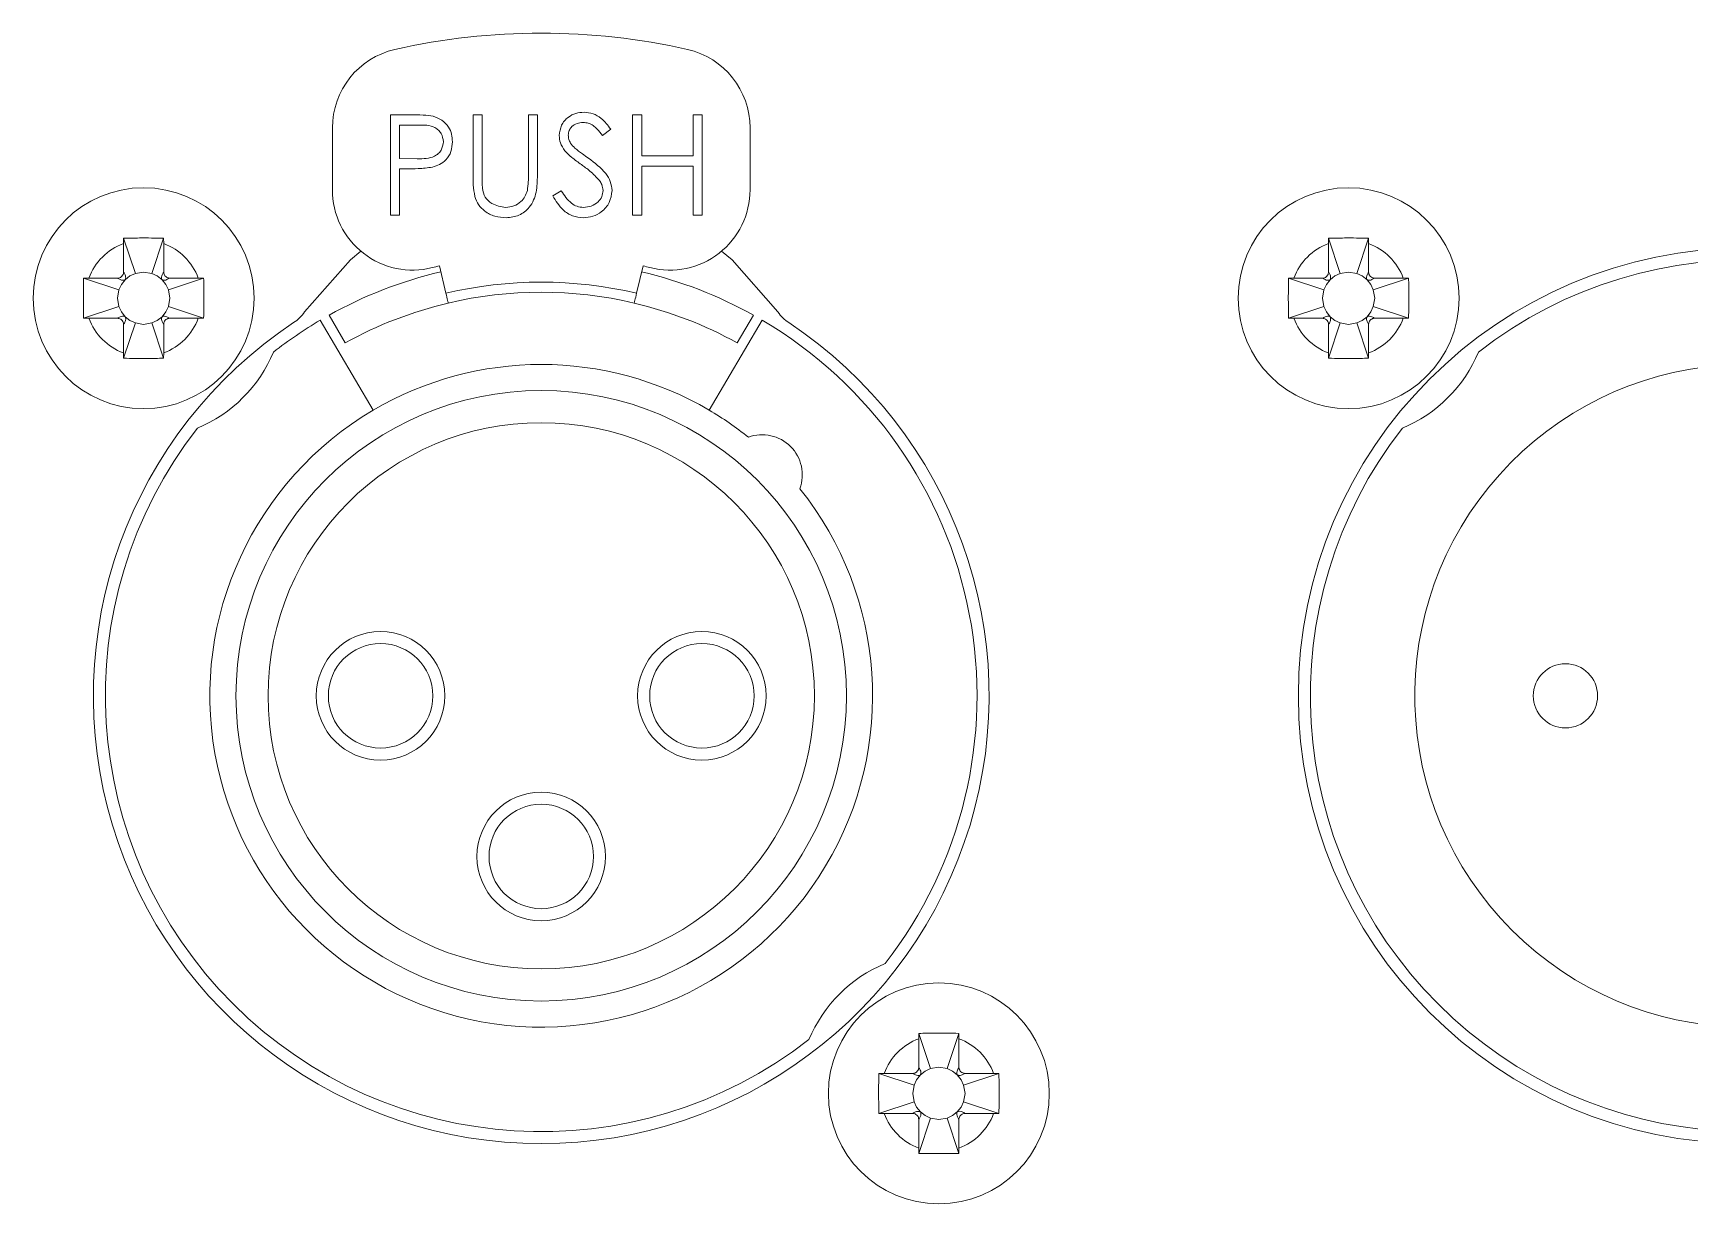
# Model space of a CAD drawing. Header units: millimetres. Extents: x 46 to 564, y 11 to 440.
# Drawn here: x 186.57 to 207.2, y 339.44 to 354.01 of the extents above; entities that cross this region are included whole.
import ezdxf

# ---------------------------------------------------------------- set-up
doc = ezdxf.new("R2010")
doc.units = ezdxf.units.MM

msp = doc.modelspace()

# ---------------------------------------------------------------- linework, layer by layer
at = {"color": 7, "linetype": 'Continuous', "lineweight": 15}
for p, q in [((191.024, 351.7478), (191.024, 352.9978)), ((191.024, 352.9978), (191.2691, 352.9978)), ((192.0496, 352.9978), (192.1618, 352.9978)), ((192.0496, 352.2428), (192.0496, 352.9978)), ((192.1618, 352.9978), (192.1618, 352.2489)), ((192.7387, 352.9978), (192.8509, 352.9978)), ((192.7387, 352.2489), (192.7387, 352.9978)), ((192.8509, 352.9978), (192.8509, 352.2428)), ((194.0368, 351.7478), (194.0368, 352.9978)), ((194.0368, 352.9978), (194.149, 352.9978)), ((194.149, 352.9978), (194.149, 352.485)), ((194.79, 352.9978), (194.9022, 352.9978)), ((194.79, 352.485), (194.79, 352.9978)), ((194.9022, 352.9978), (194.9022, 351.7478)), ((190.2987, 352.8353), (190.2987, 352.064)), ((191.1362, 352.8696), (191.1362, 352.4529)), ((191.3648, 352.8696), (191.1362, 352.8696)), ((193.7644, 352.8183), (193.6629, 352.7414)), ((195.4987, 352.064), (195.4987, 352.8353)), ((194.149, 352.485), (194.79, 352.485)), ((191.1362, 352.4529), (191.355, 352.4502)), ((191.2255, 352.3247), (191.1362, 352.3247)), ((191.1362, 352.3247), (191.1362, 351.7478)), ((194.149, 352.3568), (194.149, 351.7478)), ((194.79, 352.3568), (194.149, 352.3568)), ((194.79, 351.7478), (194.79, 352.3568)), ((193.0432, 351.9889), (193.1489, 352.0523)), ((191.1362, 351.7478), (191.024, 351.7478)), ((194.149, 351.7478), (194.0368, 351.7478)), ((194.9022, 351.7478), (194.79, 351.7478)), ((187.6987, 351.3946), (187.6994, 351.4618)), ((187.8459, 351.0224), (187.6994, 351.4618)), ((188.0514, 351.0224), (188.1979, 351.4618)), ((188.1979, 351.4618), (188.1987, 351.3946)), ((202.6987, 351.3946), (202.6994, 351.4618)), ((202.8459, 351.0224), (202.6994, 351.4618)), ((203.0514, 351.0224), (203.1979, 351.4618)), ((203.1979, 351.4618), (203.1987, 351.3946)), ((187.6987, 351.0389), (187.6987, 351.3946)), ((188.1987, 351.0389), (188.1987, 351.3946)), ((202.6987, 351.0389), (202.6987, 351.3946)), ((203.1987, 351.0389), (203.1987, 351.3946)), ((191.6314, 351.1161), (191.712, 350.7755)), ((194.0853, 350.7755), (194.1659, 351.1161)), ((187.2009, 350.9633), (187.2681, 350.964)), ((187.6403, 350.8168), (187.2009, 350.9633)), ((187.6238, 350.964), (187.2681, 350.964)), ((188.257, 350.8168), (188.6964, 350.9633)), ((188.2735, 350.964), (188.6292, 350.964)), ((188.6292, 350.964), (188.6964, 350.9633)), ((202.2009, 350.9633), (202.2681, 350.964)), ((202.6403, 350.8168), (202.2009, 350.9633)), ((202.6238, 350.964), (202.2681, 350.964)), ((203.257, 350.8168), (203.6964, 350.9633)), ((203.2735, 350.964), (203.6292, 350.964)), ((203.6292, 350.964), (203.6964, 350.9633)), ((187.6403, 350.6113), (187.2009, 350.4648)), ((188.257, 350.6113), (188.6964, 350.4648)), ((202.6403, 350.6113), (202.2009, 350.4648)), ((203.257, 350.6113), (203.6964, 350.4648)), ((187.2681, 350.464), (187.2009, 350.4648)), ((187.6238, 350.464), (187.2681, 350.464)), ((187.8459, 350.4057), (187.6994, 349.9663)), ((188.0514, 350.4057), (188.1979, 349.9663)), ((188.2735, 350.464), (188.6292, 350.464)), ((188.6964, 350.4648), (188.6292, 350.464)), ((190.1487, 350.4404), (190.8077, 349.3198)), ((190.2571, 350.5025), (190.46, 350.1576)), ((194.9897, 349.3198), (195.6487, 350.4404)), ((195.3374, 350.1576), (195.5402, 350.5025)), ((202.2681, 350.464), (202.2009, 350.4648)), ((202.6238, 350.464), (202.2681, 350.464)), ((202.8459, 350.4057), (202.6994, 349.9663)), ((203.0514, 350.4057), (203.1979, 349.9663)), ((203.2735, 350.464), (203.6292, 350.464)), ((203.6964, 350.4648), (203.6292, 350.464)), ((187.6987, 350.3892), (187.6987, 350.0335)), ((188.1987, 350.3892), (188.1987, 350.0335)), ((202.6987, 350.3892), (202.6987, 350.0335)), ((203.1987, 350.3892), (203.1987, 350.0335)), ((187.6994, 349.9663), (187.6987, 350.0335)), ((188.1987, 350.0335), (188.1979, 349.9663)), ((202.6994, 349.9663), (202.6987, 350.0335)), ((203.1987, 350.0335), (203.1979, 349.9663)), ((197.5987, 341.4946), (197.5994, 341.5618)), ((197.7459, 341.1224), (197.5994, 341.5618)), ((197.9514, 341.1224), (198.0979, 341.5618)), ((198.0979, 341.5618), (198.0987, 341.4946)), ((197.5987, 341.1389), (197.5987, 341.4946)), ((198.0987, 341.1389), (198.0987, 341.4946)), ((197.1009, 341.0633), (197.1681, 341.064)), ((197.5403, 340.9168), (197.1009, 341.0633)), ((197.5238, 341.064), (197.1681, 341.064)), ((198.157, 340.9168), (198.5964, 341.0633)), ((198.1735, 341.064), (198.5292, 341.064)), ((198.5292, 341.064), (198.5964, 341.0633)), ((197.5403, 340.7113), (197.1009, 340.5648)), ((198.157, 340.7113), (198.5964, 340.5648)), ((197.1681, 340.564), (197.1009, 340.5648)), ((197.5238, 340.564), (197.1681, 340.564)), ((197.7459, 340.5057), (197.5994, 340.0663)), ((197.9514, 340.5057), (198.0979, 340.0663)), ((198.1735, 340.564), (198.5292, 340.564)), ((198.5964, 340.5648), (198.5292, 340.564)), ((197.5987, 340.4892), (197.5987, 340.1335)), ((198.0987, 340.4892), (198.0987, 340.1335)), ((197.5994, 340.0663), (197.5987, 340.1335)), ((198.0987, 340.1335), (198.0979, 340.0663))]:
    msp.add_line(p, q, dxfattribs=at)
at = {"color": 7, "linetype": 'Continuous', "lineweight": 15, "flags": 128}
for points in [[(190.6539, 351.2997), (190.5239, 351.1897), (189.9519, 350.5427)], [(195.8454, 350.5427), (195.2735, 351.1897), (195.1434, 351.2997)], [(187.8459, 351.0224), (187.7778, 350.9906), (187.7189, 350.9439)], [(188.0514, 351.0224), (187.9487, 351.0394), (187.8459, 351.0224)], [(188.1785, 350.9439), (188.1196, 350.9906), (188.0514, 351.0224)], [(202.8459, 351.0224), (202.7778, 350.9906), (202.7189, 350.9439)], [(203.0514, 351.0224), (202.9487, 351.0394), (202.8459, 351.0224)], [(203.1785, 350.9439), (203.1196, 350.9906), (203.0514, 351.0224)], [(187.6403, 350.8168), (187.6233, 350.714), (187.6403, 350.6113)], [(187.7189, 350.9439), (187.6722, 350.8849), (187.6403, 350.8168)], [(188.257, 350.8168), (188.2252, 350.8849), (188.1785, 350.9439)], [(188.257, 350.6113), (188.274, 350.714), (188.257, 350.8168)], [(202.6403, 350.8168), (202.6233, 350.714), (202.6403, 350.6113)], [(202.7189, 350.9439), (202.6722, 350.8849), (202.6403, 350.8168)], [(203.257, 350.8168), (203.2252, 350.8849), (203.1785, 350.9439)], [(203.257, 350.6113), (203.274, 350.714), (203.257, 350.8168)], [(187.6403, 350.6113), (187.6722, 350.5432), (187.7189, 350.4842)], [(188.1785, 350.4842), (188.2252, 350.5432), (188.257, 350.6113)], [(191.7408, 350.6538), (191.7403, 350.6562), (191.7386, 350.6631), (191.736, 350.6743), (191.7324, 350.6895), (191.728, 350.7079), (191.7231, 350.7289), (191.7176, 350.7517), (191.712, 350.7755)], [(194.0853, 350.7755), (194.0797, 350.7517), (194.0743, 350.7289), (194.0693, 350.7079), (194.0649, 350.6895), (194.0614, 350.6743), (194.0587, 350.6631), (194.0571, 350.6562), (194.0565, 350.6538)], [(202.6403, 350.6113), (202.6722, 350.5432), (202.7189, 350.4842)], [(203.1785, 350.4842), (203.2252, 350.5432), (203.257, 350.6113)], [(187.7189, 350.4842), (187.7778, 350.4375), (187.8459, 350.4057)], [(187.8459, 350.4057), (187.9487, 350.3887), (188.0514, 350.4057)], [(188.0514, 350.4057), (188.1196, 350.4375), (188.1785, 350.4842)], [(202.7189, 350.4842), (202.7778, 350.4375), (202.8459, 350.4057)], [(202.8459, 350.4057), (202.9487, 350.3887), (203.0514, 350.4057)], [(203.0514, 350.4057), (203.1196, 350.4375), (203.1785, 350.4842)], [(197.7459, 341.1224), (197.6778, 341.0906), (197.6189, 341.0439)], [(197.9514, 341.1224), (197.8487, 341.1394), (197.7459, 341.1224)], [(198.0785, 341.0439), (198.0196, 341.0906), (197.9514, 341.1224)], [(197.5403, 340.9168), (197.5233, 340.814), (197.5403, 340.7113)], [(197.6189, 341.0439), (197.5722, 340.9849), (197.5403, 340.9168)], [(198.157, 340.9168), (198.1252, 340.9849), (198.0785, 341.0439)], [(198.157, 340.7113), (198.174, 340.814), (198.157, 340.9168)], [(197.5403, 340.7113), (197.5722, 340.6432), (197.6189, 340.5842)], [(198.0785, 340.5842), (198.1252, 340.6432), (198.157, 340.7113)], [(197.6189, 340.5842), (197.6778, 340.5375), (197.7459, 340.5057)], [(197.7459, 340.5057), (197.8487, 340.4887), (197.9514, 340.5057)], [(197.9514, 340.5057), (198.0196, 340.5375), (198.0785, 340.5842)]]:
    msp.add_lwpolyline(points, dxfattribs=at)
at = {"color": 7, "linetype": 'Continuous', "lineweight": 15}
for centre, radius in [((187.9487, 350.714), 1.375), ((202.9487, 350.714), 1.375), ((207.8987, 345.764), 5.575), ((192.8987, 345.764), 3.8), ((192.8987, 345.764), 3.4), ((190.8987, 345.764), 0.8), ((194.8987, 345.764), 0.8), ((190.8987, 345.764), 0.65), ((194.8987, 345.764), 0.65), ((205.6487, 345.764), 0.4), ((192.8987, 343.764), 0.8), ((192.8987, 343.764), 0.65), ((197.8487, 340.814), 1.375)]:
    msp.add_circle(centre, radius, dxfattribs=at)
for centre, radius, start, end in [((192.8987, 345.764), 8.25, 77.25046, 102.74954), ((191.2987, 352.8353), 1, 102.74954, 180), ((194.4987, 352.8353), 1, 0, 77.25046), ((191.2987, 352.064), 1, 180, 284.25003), ((194.4987, 352.064), 1, 255.74997, 0), ((187.9487, 350.714), 0.725, 110.17127, 159.82873), ((187.9487, 350.714), 0.725, 20.17127, 69.82873), ((202.9487, 350.714), 0.725, 110.17127, 159.82873), ((202.9487, 350.714), 0.725, 20.17127, 69.82873), ((192.8987, 345.764), 5.425, 103.32149, 119.13809), ((192.8987, 345.764), 5.5, 103.32149, 104.25003), ((192.8987, 345.764), 5.425, 60.86191, 76.67851), ((192.8987, 345.764), 5.5, 75.74997, 76.67851), ((207.8987, 345.764), 5.425, 322.08981, 127.91019), ((192.8987, 345.764), 5.15, 76.67851, 103.32149), ((192.8987, 345.764), 5.025, 103.32149, 119.03297), ((192.8987, 345.764), 5.025, 76.67851, 103.32149), ((192.8987, 345.764), 5.025, 60.96703, 76.67851), ((187.9487, 350.714), 0.725, 200.17127, 249.82873), ((192.8987, 345.764), 5.575, 123.56274, 56.43726), ((187.9487, 350.714), 0.725, 290.17127, 339.82873), ((192.8987, 345.764), 5.425, 120.45839, 127.91019), ((189.5401, 350.8262), 0.5, 303.56274, 325.45477), ((192.8987, 345.764), 5.425, 322.08981, 59.54161), ((196.2572, 350.8262), 0.5, 214.54523, 236.43726), ((202.9487, 350.714), 0.725, 200.17127, 249.82873), ((202.9487, 350.714), 0.725, 290.17127, 339.82873), ((187.9487, 350.714), 1.75, 292.5041, 337.4959), ((202.9487, 350.714), 1.75, 292.5041, 337.4959), ((192.8987, 345.764), 4.125, 59.54161, 120.45839), ((207.8987, 345.764), 4.125, 51.30947, 38.69053), ((192.8987, 345.764), 4.125, 120.45839, 38.69053), ((192.8987, 345.764), 4.125, 51.30947, 59.54161), ((192.8987, 345.764), 5.425, 142.08981, 307.91019), ((195.6487, 348.514), 0.5, 339.95166, 110.04834), ((207.8987, 345.764), 5.425, 142.08981, 307.91019), ((197.8487, 340.814), 1.75, 112.5041, 157.4959), ((197.8487, 340.814), 0.725, 110.17127, 159.82873), ((197.8487, 340.814), 0.725, 20.17127, 69.82873), ((197.8487, 340.814), 0.725, 200.17127, 249.82873), ((197.8487, 340.814), 0.725, 290.17127, 339.82873)]:
    msp.add_arc(centre, radius, start, end, dxfattribs=at)
for points, knots in [([(191.2691, 352.9978), (191.3226, 352.998), (191.4179, 352.9983), (191.5123, 352.9849), (191.5538, 352.979)], [0, 0, 0, 0, 0.5603093, 1, 1, 1, 1]), ([(191.5538, 352.979), (191.5918, 352.9653), (191.6677, 352.9379), (191.7463, 352.8534), (191.7877, 352.7573), (191.7914, 352.6941), (191.7932, 352.6625)], [0, 0, 0, 0, 0.2797056, 0.5593791, 0.7795075, 1, 1, 1, 1]), ([(193.1233, 352.7381), (193.1287, 352.7825), (193.1396, 352.8712), (193.225, 352.9676), (193.327, 353.0209), (193.3966, 353.0269), (193.4313, 353.0299)], [0, 0, 0, 0, 0.279553, 0.5587969, 0.7793772, 1, 1, 1, 1]), ([(193.4188, 352.9016), (193.3934, 352.8997), (193.3427, 352.8958), (193.2817, 352.8568), (193.2416, 352.8033), (193.2376, 352.7634), (193.2355, 352.7434)], [0, 0, 0, 0, 0.2802747, 0.5599298, 0.779924, 1, 1, 1, 1]), ([(193.6629, 352.7414), (193.6413, 352.7683), (193.6058, 352.8126), (193.5471, 352.866), (193.4858, 352.8965), (193.4412, 352.8999), (193.4188, 352.9016)], [0, 0, 0, 0, 0.3404068, 0.5604768, 0.780176, 1, 1, 1, 1]), ([(193.4313, 353.0299), (193.4698, 353.0261), (193.5468, 353.0186), (193.6673, 352.945), (193.7275, 352.8664), (193.7644, 352.8183)], [0, 0, 0, 0, 0.2797521, 0.5595015, 1, 1, 1, 1]), ([(191.681, 352.662), (191.6754, 352.6979), (191.6668, 352.7519), (191.6208, 352.8082), (191.5325, 352.8715), (191.4393, 352.8705), (191.3648, 352.8696)], [0, 0, 0, 0, 0.24896891, 0.37472967, 0.50038171, 1, 1, 1, 1]), ([(193.1932, 352.5478), (193.1712, 352.5803), (193.1318, 352.6382), (193.1259, 352.7076), (193.1233, 352.7381)], [0, 0, 0, 0, 0.5598412, 1, 1, 1, 1]), ([(193.2355, 352.7434), (193.237, 352.726), (193.2399, 352.6911), (193.267, 352.6336), (193.2986, 352.6015), (193.3179, 352.5819)], [0, 0, 0, 0, 0.2799503, 0.5597752, 1, 1, 1, 1]), ([(191.355, 352.4502), (191.4312, 352.4499), (191.5265, 352.4496), (191.6188, 352.5121), (191.6668, 352.5695), (191.6754, 352.6251), (191.681, 352.662)], [0, 0, 0, 0, 0.4997183, 0.625352, 0.7510845, 1, 1, 1, 1]), ([(191.7932, 352.6625), (191.7902, 352.6213), (191.7843, 352.539), (191.7216, 352.4387), (191.6365, 352.3739), (191.5747, 352.3548), (191.5438, 352.3453)], [0, 0, 0, 0, 0.280101, 0.5593249, 0.7794572, 1, 1, 1, 1]), ([(193.398, 352.3778), (193.3573, 352.4066), (193.2845, 352.458), (193.2211, 352.5204), (193.1932, 352.5478)], [0, 0, 0, 0, 0.5604124, 1, 1, 1, 1]), ([(193.3179, 352.5819), (193.3487, 352.558), (193.4038, 352.5152), (193.4608, 352.4751), (193.4859, 352.4574)], [0, 0, 0, 0, 0.5599022, 1, 1, 1, 1]), ([(191.5438, 352.3453), (191.4846, 352.3378), (191.3789, 352.3245), (191.2724, 352.3247), (191.2255, 352.3247)], [0, 0, 0, 0, 0.5596956, 1, 1, 1, 1]), ([(193.6234, 352.1785), (193.5849, 352.2197), (193.516, 352.2934), (193.4341, 352.352), (193.398, 352.3778)], [0, 0, 0, 0, 0.5594935, 1, 1, 1, 1]), ([(193.4859, 352.4574), (193.5643, 352.3994), (193.6734, 352.3186), (193.7663, 352.1681), (193.7757, 352.092), (193.7804, 352.054)], [0, 0, 0, 0, 0.5601145, 0.7802826, 1, 1, 1, 1]), ([(192.0719, 351.9794), (192.0639, 352.0283), (192.0496, 352.1155), (192.0496, 352.2039), (192.0496, 352.2428)], [0, 0, 0, 0, 0.5595021, 1, 1, 1, 1]), ([(192.1618, 352.2489), (192.1617, 352.2178), (192.1615, 352.1623), (192.1652, 352.1069), (192.1668, 352.0826)], [0, 0, 0, 0, 0.56012727, 1, 1, 1, 1]), ([(192.1668, 352.0826), (192.1748, 352.0444), (192.1906, 351.9681), (192.2977, 351.8698), (192.3961, 351.8538), (192.4563, 351.844)], [0, 0, 0, 0, 0.281056, 0.5608193, 1, 1, 1, 1]), ([(192.4563, 351.844), (192.4907, 351.8477), (192.5596, 351.8551), (192.643, 351.908), (192.6999, 351.9775), (192.7172, 352.029), (192.7259, 352.0548)], [0, 0, 0, 0, 0.2797888, 0.5593769, 0.7795676, 1, 1, 1, 1]), ([(192.8509, 352.2428), (192.8498, 352.1732), (192.8477, 352.0347), (192.7723, 351.8501), (192.6268, 351.7334), (192.5173, 351.7216), (192.4625, 351.7158)], [0, 0, 0, 0, 0.2816555, 0.5601114, 0.7800795, 1, 1, 1, 1]), ([(192.7259, 352.0548), (192.7307, 352.0909), (192.7391, 352.1553), (192.7388, 352.2202), (192.7387, 352.2489)], [0, 0, 0, 0, 0.55962281, 1, 1, 1, 1]), ([(193.1489, 352.0523), (193.186, 351.9952), (193.2378, 351.9156), (193.3437, 351.8522), (193.3968, 351.8467), (193.4233, 351.844)], [0, 0, 0, 0, 0.5593207, 0.779782, 1, 1, 1, 1]), ([(193.4233, 351.844), (193.4569, 351.8473), (193.5241, 351.8541), (193.6062, 351.9046), (193.6583, 351.9766), (193.6649, 352.0294), (193.6682, 352.0558)], [0, 0, 0, 0, 0.2802791, 0.5601511, 0.7801517, 1, 1, 1, 1]), ([(193.7804, 352.054), (193.7734, 352.0029), (193.7594, 351.9005), (193.6595, 351.7916), (193.544, 351.7255), (193.4636, 351.719), (193.4233, 351.7158)], [0, 0, 0, 0, 0.2791817, 0.5590836, 0.7794454, 1, 1, 1, 1]), ([(193.6682, 352.0558), (193.6651, 352.0807), (193.6596, 352.1253), (193.6345, 352.1622), (193.6234, 352.1785)], [0, 0, 0, 0, 0.5589901, 1, 1, 1, 1]), ([(192.4625, 351.7158), (192.4151, 351.719), (192.3202, 351.7255), (192.2006, 351.7876), (192.1129, 351.875), (192.0856, 351.9446), (192.0719, 351.9794)], [0, 0, 0, 0, 0.2802215, 0.5599141, 0.7799527, 1, 1, 1, 1]), ([(193.4233, 351.7158), (193.3771, 351.7204), (193.2846, 351.7296), (193.1421, 351.8239), (193.0807, 351.9263), (193.0432, 351.9889)], [0, 0, 0, 0, 0.2798769, 0.5596654, 1, 1, 1, 1]), ([(187.6994, 351.4618), (187.7653, 351.4626), (187.8812, 351.4639), (188.0474, 351.4639), (188.1478, 351.4625), (188.1979, 351.4618)], [0, 0, 0, 0, 0.3962617, 0.6980934, 1, 1, 1, 1]), ([(202.6994, 351.4618), (202.7653, 351.4626), (202.8812, 351.4639), (203.0474, 351.4639), (203.1478, 351.4625), (203.1979, 351.4618)], [0, 0, 0, 0, 0.3962579, 0.6980896, 1, 1, 1, 1]), ([(187.6238, 350.964), (187.6322, 350.9649), (187.6491, 350.9665), (187.6715, 350.9794), (187.6884, 350.9984), (187.6974, 351.0195), (187.6983, 351.0334), (187.6987, 351.0389)], [0, 0, 0, 0, 0.21488687, 0.4297923, 0.64426083, 0.85853768, 1, 1, 1, 1]), ([(187.6987, 351.0389), (187.6987, 351.0389), (187.6994, 351.0374), (187.7055, 351.0301), (187.7158, 351.0117), (187.7255, 350.9833), (187.7259, 350.9636), (187.7233, 350.9522), (187.7207, 350.9466), (187.7189, 350.944), (187.7189, 350.9439)], [0, 0, 0, 0, 0.0000494, 0.0616312, 0.4942296, 0.7445186, 0.8703259, 0.9334752, 0.9967536, 1, 1, 1, 1]), ([(188.1785, 350.9439), (188.1784, 350.944), (188.1651, 350.9641), (188.179, 351.0075), (188.1918, 351.03), (188.1979, 351.0374), (188.1987, 351.0389), (188.1987, 351.0389)], [0, 0, 0, 0, 0.003249, 0.5053783, 0.9383199, 0.9999506, 1, 1, 1, 1]), ([(188.1987, 351.0389), (188.1995, 351.0305), (188.2011, 351.0136), (188.2141, 350.9912), (188.2331, 350.9743), (188.2541, 350.9653), (188.268, 350.9644), (188.2735, 350.964)], [0, 0, 0, 0, 0.2148846, 0.4297982, 0.6442552, 0.8585532, 1, 1, 1, 1]), ([(202.6238, 350.964), (202.6322, 350.9649), (202.6491, 350.9665), (202.6715, 350.9794), (202.6884, 350.9984), (202.6974, 351.0195), (202.6983, 351.0334), (202.6987, 351.0389)], [0, 0, 0, 0, 0.2148885, 0.4297817, 0.6442624, 0.8585348, 1, 1, 1, 1]), ([(202.6987, 351.0389), (202.6987, 351.0389), (202.6987, 351.0374), (202.7082, 351.0301), (202.7152, 351.0117), (202.7256, 350.9833), (202.7259, 350.9636), (202.7233, 350.9522), (202.7207, 350.9466), (202.7189, 350.944), (202.7189, 350.9439)], [0, 0, 0, 0, 0.0000493, 0.0616311, 0.4942297, 0.7445187, 0.870326, 0.933475, 0.996754, 1, 1, 1, 1]), ([(203.1785, 350.9439), (203.1784, 350.944), (203.165, 350.9641), (203.1777, 351.0075), (203.1944, 351.03), (203.1971, 351.0374), (203.1987, 351.0389), (203.1987, 351.0389)], [0, 0, 0, 0, 0.00324935, 0.50537849, 0.93831967, 0.99995028, 1, 1, 1, 1]), ([(203.1987, 351.0389), (203.1995, 351.0305), (203.2011, 351.0136), (203.2141, 350.9912), (203.2331, 350.9743), (203.2541, 350.9653), (203.268, 350.9644), (203.2735, 350.964)], [0, 0, 0, 0, 0.2148852, 0.4297994, 0.6442689, 0.8585528, 1, 1, 1, 1]), ([(187.2009, 350.4648), (187.2001, 350.5306), (187.1988, 350.6466), (187.1989, 350.8128), (187.2002, 350.9131), (187.2009, 350.9633)], [0, 0, 0, 0, 0.3962602, 0.6980945, 1, 1, 1, 1]), ([(187.7189, 350.9439), (187.7187, 350.9438), (187.6986, 350.9305), (187.6538, 350.9444), (187.6353, 350.9572), (187.6246, 350.9633), (187.6238, 350.964), (187.6238, 350.964)], [0, 0, 0, 0, 0.0032496, 0.5053789, 0.9383201, 0.9999508, 1, 1, 1, 1]), ([(188.2735, 350.964), (188.2735, 350.964), (188.2727, 350.9633), (188.2621, 350.9572), (188.247, 350.9469), (188.2178, 350.9372), (188.1983, 350.9368), (188.1868, 350.9394), (188.1813, 350.942), (188.1786, 350.9438), (188.1785, 350.9439)], [0, 0, 0, 0, 0.0000491, 0.061631, 0.4942289, 0.7445179, 0.8703259, 0.9334749, 0.996753, 1, 1, 1, 1]), ([(188.6964, 350.9633), (188.6972, 350.8975), (188.6986, 350.7815), (188.6985, 350.6153), (188.6971, 350.515), (188.6964, 350.4648)], [0, 0, 0, 0, 0.3962602, 0.6980908, 1, 1, 1, 1]), ([(202.2009, 350.4648), (202.2001, 350.5306), (202.1988, 350.6466), (202.1989, 350.8128), (202.2002, 350.9131), (202.2009, 350.9633)], [0, 0, 0, 0, 0.3962602, 0.6980945, 1, 1, 1, 1]), ([(202.7189, 350.9439), (202.7187, 350.9438), (202.6985, 350.9305), (202.6525, 350.9444), (202.638, 350.9572), (202.6238, 350.9633), (202.6238, 350.964), (202.6238, 350.964)], [0, 0, 0, 0, 0.0032502, 0.5053793, 0.93832, 0.9999509, 1, 1, 1, 1]), ([(203.2735, 350.964), (203.2735, 350.964), (203.272, 350.9633), (203.2647, 350.9572), (203.2463, 350.9469), (203.2179, 350.9372), (203.1983, 350.9368), (203.1869, 350.9394), (203.1812, 350.942), (203.1786, 350.9438), (203.1785, 350.9439)], [0, 0, 0, 0, 0.0000494, 0.061631, 0.4942294, 0.7445184, 0.8703258, 0.9334755, 0.9967536, 1, 1, 1, 1]), ([(203.6964, 350.9633), (203.6972, 350.8975), (203.6986, 350.7815), (203.6985, 350.6153), (203.6971, 350.515), (203.6964, 350.4648)], [0, 0, 0, 0, 0.3962602, 0.6980908, 1, 1, 1, 1]), ([(187.6238, 350.464), (187.6238, 350.464), (187.6246, 350.4648), (187.6353, 350.4709), (187.6504, 350.4812), (187.6795, 350.4909), (187.6991, 350.4913), (187.7105, 350.4887), (187.7161, 350.4861), (187.7187, 350.4843), (187.7189, 350.4842)], [0, 0, 0, 0, 0.0000491, 0.0616312, 0.4942289, 0.7445179, 0.8703259, 0.9334749, 0.996753, 1, 1, 1, 1]), ([(187.6987, 350.3892), (187.6978, 350.3976), (187.6962, 350.4145), (187.6833, 350.4369), (187.6643, 350.4538), (187.6432, 350.4628), (187.6293, 350.4637), (187.6238, 350.464)], [0, 0, 0, 0, 0.214888, 0.4297946, 0.6442748, 0.8585527, 1, 1, 1, 1]), ([(187.7189, 350.4842), (187.7189, 350.4841), (187.7322, 350.464), (187.7183, 350.4206), (187.7055, 350.3981), (187.6994, 350.3907), (187.6987, 350.3892), (187.6987, 350.3892)], [0, 0, 0, 0, 0.003249, 0.5053784, 0.9383196, 0.9999506, 1, 1, 1, 1]), ([(188.1987, 350.3892), (188.1987, 350.3892), (188.1979, 350.3907), (188.1918, 350.398), (188.1815, 350.4164), (188.1718, 350.4448), (188.1714, 350.4645), (188.174, 350.4759), (188.1766, 350.4815), (188.1784, 350.4841), (188.1785, 350.4842)], [0, 0, 0, 0, 0.0000494, 0.06163147, 0.4942295, 0.74451856, 0.8703259, 0.93347583, 0.99675362, 1, 1, 1, 1]), ([(188.1785, 350.4842), (188.1786, 350.4843), (188.1988, 350.4976), (188.2435, 350.4837), (188.262, 350.4709), (188.2727, 350.4648), (188.2735, 350.464), (188.2735, 350.464)], [0, 0, 0, 0, 0.00324956, 0.50537891, 0.93831993, 0.99995084, 1, 1, 1, 1]), ([(188.2735, 350.464), (188.2651, 350.4632), (188.2482, 350.4616), (188.2258, 350.4487), (188.2089, 350.4297), (188.1999, 350.4086), (188.199, 350.3947), (188.1987, 350.3892)], [0, 0, 0, 0, 0.21488687, 0.4297923, 0.64426083, 0.85853768, 1, 1, 1, 1]), ([(202.6238, 350.464), (202.6238, 350.464), (202.6238, 350.4648), (202.638, 350.4709), (202.6497, 350.4812), (202.6796, 350.4909), (202.6991, 350.4913), (202.7105, 350.4887), (202.7161, 350.4861), (202.7187, 350.4843), (202.7189, 350.4842)], [0, 0, 0, 0, 0.000049, 0.0616313, 0.4942286, 0.7445187, 0.870326, 0.9334744, 0.9967524, 1, 1, 1, 1]), ([(202.6987, 350.3892), (202.6978, 350.3976), (202.6962, 350.4145), (202.6833, 350.4369), (202.6643, 350.4538), (202.6432, 350.4628), (202.6293, 350.4637), (202.6238, 350.464)], [0, 0, 0, 0, 0.2148842, 0.4297974, 0.6442766, 0.8585535, 1, 1, 1, 1]), ([(202.7189, 350.4842), (202.7189, 350.4841), (202.7321, 350.464), (202.717, 350.4206), (202.7082, 350.3981), (202.6987, 350.3907), (202.6987, 350.3892), (202.6987, 350.3892)], [0, 0, 0, 0, 0.0032486, 0.5053781, 0.9383197, 0.9999507, 1, 1, 1, 1]), ([(203.1987, 350.3892), (203.1987, 350.3892), (203.1971, 350.3907), (203.1945, 350.398), (203.1808, 350.4164), (203.1719, 350.4448), (203.1714, 350.4645), (203.174, 350.4759), (203.1766, 350.4815), (203.1784, 350.4841), (203.1785, 350.4842)], [0, 0, 0, 0, 0.0000497, 0.0616317, 0.4942294, 0.7445183, 0.8703255, 0.9334755, 0.9967532, 1, 1, 1, 1]), ([(203.1785, 350.4842), (203.1786, 350.4843), (203.1987, 350.4976), (203.2421, 350.4837), (203.2647, 350.4709), (203.272, 350.4648), (203.2735, 350.464), (203.2735, 350.464)], [0, 0, 0, 0, 0.003249, 0.5053784, 0.9383199, 0.9999506, 1, 1, 1, 1]), ([(203.2735, 350.464), (203.2651, 350.4632), (203.2482, 350.4616), (203.2258, 350.4487), (203.2089, 350.4297), (203.1999, 350.4086), (203.199, 350.3947), (203.1987, 350.3892)], [0, 0, 0, 0, 0.2148852, 0.4298029, 0.6442593, 0.8585405, 1, 1, 1, 1]), ([(188.1979, 349.9663), (188.1321, 349.9655), (188.0161, 349.9642), (187.8499, 349.9642), (187.7496, 349.9656), (187.6994, 349.9663)], [0, 0, 0, 0, 0.3962617, 0.6980934, 1, 1, 1, 1]), ([(203.1979, 349.9663), (203.1321, 349.9655), (203.0161, 349.9642), (202.8499, 349.9642), (202.7496, 349.9656), (202.6994, 349.9663)], [0, 0, 0, 0, 0.3962654, 0.6980971, 1, 1, 1, 1]), ([(197.5994, 341.5618), (197.6653, 341.5626), (197.7812, 341.5639), (197.9474, 341.5639), (198.0478, 341.5625), (198.0979, 341.5618)], [0, 0, 0, 0, 0.3962617, 0.6980934, 1, 1, 1, 1]), ([(197.5238, 341.064), (197.5322, 341.0649), (197.5491, 341.0665), (197.5715, 341.0794), (197.5884, 341.0984), (197.5974, 341.1195), (197.5983, 341.1334), (197.5987, 341.1389)], [0, 0, 0, 0, 0.21488687, 0.4297923, 0.64426083, 0.85853768, 1, 1, 1, 1]), ([(197.5987, 341.1389), (197.5987, 341.1389), (197.5994, 341.1374), (197.6055, 341.1301), (197.6158, 341.1117), (197.6255, 341.0833), (197.6259, 341.0636), (197.6233, 341.0522), (197.6207, 341.0466), (197.6189, 341.044), (197.6189, 341.0439)], [0, 0, 0, 0, 0.0000494, 0.0616312, 0.4942296, 0.7445186, 0.8703259, 0.9334752, 0.9967536, 1, 1, 1, 1]), ([(198.0785, 341.0439), (198.0784, 341.044), (198.0651, 341.0641), (198.079, 341.1075), (198.0918, 341.13), (198.0979, 341.1374), (198.0987, 341.1389), (198.0987, 341.1389)], [0, 0, 0, 0, 0.003249, 0.5053783, 0.9383199, 0.9999506, 1, 1, 1, 1]), ([(198.0987, 341.1389), (198.0995, 341.1305), (198.1011, 341.1136), (198.1141, 341.0912), (198.1331, 341.0743), (198.1541, 341.0653), (198.168, 341.0644), (198.1735, 341.064)], [0, 0, 0, 0, 0.21488897, 0.4297965, 0.64426712, 0.85855211, 1, 1, 1, 1]), ([(197.1009, 340.5648), (197.1001, 340.6306), (197.0988, 340.7466), (197.0989, 340.9128), (197.1002, 341.0131), (197.1009, 341.0633)], [0, 0, 0, 0, 0.3962602, 0.6980945, 1, 1, 1, 1]), ([(197.6189, 341.0439), (197.6187, 341.0438), (197.5986, 341.0305), (197.5538, 341.0444), (197.5353, 341.0572), (197.5246, 341.0633), (197.5238, 341.064), (197.5238, 341.064)], [0, 0, 0, 0, 0.0032496, 0.5053789, 0.9383201, 0.9999508, 1, 1, 1, 1]), ([(198.1735, 341.064), (198.1735, 341.064), (198.172, 341.0633), (198.1647, 341.0572), (198.1463, 341.0469), (198.1179, 341.0372), (198.0983, 341.0368), (198.0868, 341.0394), (198.0813, 341.042), (198.0786, 341.0438), (198.0785, 341.0439)], [0, 0, 0, 0, 0.0000494, 0.061631, 0.4942294, 0.7445178, 0.8703258, 0.9334749, 0.996753, 1, 1, 1, 1]), ([(198.5964, 341.0633), (198.5972, 340.9975), (198.5986, 340.8815), (198.5985, 340.7153), (198.5971, 340.615), (198.5964, 340.5648)], [0, 0, 0, 0, 0.3962602, 0.6980908, 1, 1, 1, 1]), ([(197.5238, 340.564), (197.5238, 340.564), (197.5246, 340.5648), (197.5353, 340.5709), (197.5504, 340.5812), (197.5795, 340.5909), (197.5991, 340.5913), (197.6105, 340.5887), (197.6161, 340.5861), (197.6187, 340.5843), (197.6189, 340.5842)], [0, 0, 0, 0, 0.0000491, 0.0616312, 0.4942289, 0.7445179, 0.8703259, 0.9334749, 0.996753, 1, 1, 1, 1]), ([(197.5987, 340.4892), (197.5978, 340.4976), (197.5962, 340.5145), (197.5833, 340.5369), (197.5643, 340.5538), (197.5432, 340.5628), (197.5293, 340.5637), (197.5238, 340.564)], [0, 0, 0, 0, 0.214888, 0.4297946, 0.6442748, 0.8585527, 1, 1, 1, 1]), ([(197.6189, 340.5842), (197.6189, 340.5841), (197.6322, 340.564), (197.6183, 340.5206), (197.6055, 340.4981), (197.5994, 340.4907), (197.5987, 340.4892), (197.5987, 340.4892)], [0, 0, 0, 0, 0.003249, 0.5053784, 0.9383196, 0.9999506, 1, 1, 1, 1]), ([(198.0987, 340.4892), (198.0987, 340.4892), (198.0979, 340.4907), (198.0918, 340.498), (198.0815, 340.5164), (198.0718, 340.5448), (198.0714, 340.5645), (198.074, 340.5759), (198.0766, 340.5815), (198.0784, 340.5841), (198.0785, 340.5842)], [0, 0, 0, 0, 0.0000494, 0.06163147, 0.4942295, 0.74451856, 0.8703259, 0.93347583, 0.99675362, 1, 1, 1, 1]), ([(198.0785, 340.5842), (198.0786, 340.5843), (198.0988, 340.5976), (198.1421, 340.5837), (198.1647, 340.5709), (198.172, 340.5648), (198.1735, 340.564), (198.1735, 340.564)], [0, 0, 0, 0, 0.0032496, 0.5053784, 0.9383199, 0.9999506, 1, 1, 1, 1]), ([(198.1735, 340.564), (198.1651, 340.5632), (198.1482, 340.5616), (198.1258, 340.5487), (198.1089, 340.5297), (198.0999, 340.5086), (198.099, 340.4947), (198.0987, 340.4892)], [0, 0, 0, 0, 0.2148876, 0.4297798, 0.6442596, 0.8585372, 1, 1, 1, 1]), ([(198.0979, 340.0663), (198.0321, 340.0655), (197.9161, 340.0642), (197.7499, 340.0642), (197.6496, 340.0656), (197.5994, 340.0663)], [0, 0, 0, 0, 0.3962617, 0.6980934, 1, 1, 1, 1])]:
    msp.add_open_spline(points, degree=3, knots=knots, dxfattribs=at)

doc.saveas('drawing.dxf')
